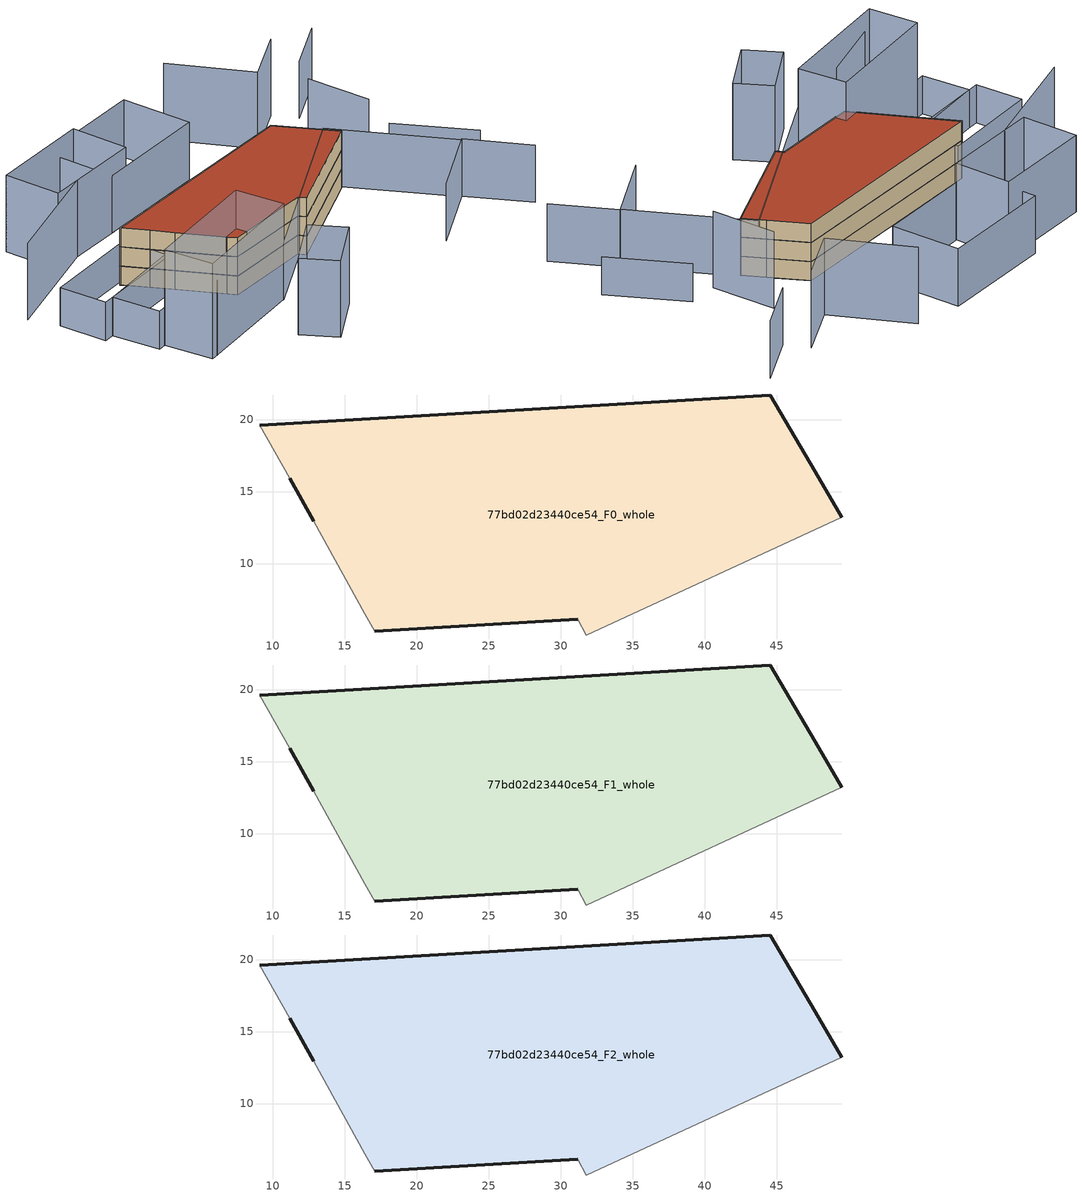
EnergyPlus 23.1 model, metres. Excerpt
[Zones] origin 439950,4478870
77bd02d23440ce54_F0_whole
 floor ground (EU_floor_Construction): 49.51,13.23 47.67,16.38 44.57,21.71 9.11,19.59 11.17,15.92 12.85,12.93 16.4,6.52 17.1,5.3 31.2,6.14 31.79,5.03 z0
 wall outside (EU_wall_Construction): 31.2,6.14 17.1,5.3 / 12.85,12.93 11.17,15.92 / 9.11,19.59 44.57,21.71 47.67,16.38 49.51,13.23 z0:3
 wall adiabatic (EU_wall_Construction): 17.1,5.3 16.4,6.52 12.85,12.93 / 11.17,15.92 9.11,19.59 / 49.51,13.23 31.79,5.03 31.2,6.14 z0:3
77bd02d23440ce54_F1_whole
 floor to 77bd02d23440ce54_F0_whole (EU_floor_Construction): 49.51,13.23 47.67,16.38 44.56,21.71 9.11,19.59 11.17,15.92 12.85,12.93 16.4,6.52 17.1,5.3 31.19,6.14 31.79,5.03 z3
 wall outside (EU_wall_Construction): 31.2,6.14 17.1,5.3 / 12.85,12.93 11.17,15.92 / 9.11,19.59 44.57,21.71 47.67,16.38 49.51,13.23 z3:6
 wall adiabatic (EU_wall_Construction): 17.1,5.3 16.4,6.52 12.85,12.93 / 11.17,15.92 9.11,19.59 / 49.51,13.23 31.79,5.03 31.2,6.14 z3:6
77bd02d23440ce54_F2_whole
 floor to 77bd02d23440ce54_F1_whole (EU_floor_Construction): 49.51,13.23 47.67,16.38 44.56,21.71 9.11,19.59 11.17,15.92 12.85,12.93 16.4,6.52 17.1,5.3 31.19,6.14 31.79,5.03 z6
 wall outside (EU_wall_Construction): 31.2,6.14 17.1,5.3 / 12.85,12.93 11.17,15.92 / 9.11,19.59 44.57,21.71 47.67,16.38 49.51,13.23 z6:9
 wall adiabatic (EU_wall_Construction): 17.1,5.3 16.4,6.52 12.85,12.93 / 11.17,15.92 9.11,19.59 / 49.51,13.23 31.79,5.03 31.2,6.14 z6:9
 roof outside (EU_roof_Construction): 44.57,21.71 47.67,16.38 49.51,13.23 31.79,5.03 31.2,6.14 17.1,5.3 16.4,6.52 12.85,12.93 11.17,15.92 9.11,19.59 z9
shading: 2.24,-3.19 12.48,0.18 / 54.55,12.48 53.77,22.61 / 59.09,33.56 50.8,29.12 / 50.8,29.12 44.63,40.66 / 11.61,29.15 -6.38,23.27 / 24.89,-8.1 16.83,-13.13 / 16.83,-13.13 13.73,-8.16 / 13.73,-8.16 21.79,-3.13 / 21.79,-3.13 24.89,-8.1 / 23.07,29.89 7.15,28.86 / 7.15,28.86 6.58,37.66 / 6.58,37.66 22.5,38.69 / 22.5,38.69 23.07,29.89 z0:12; 47,-7.31 58.05,-1.06 / 58.05,-1.06 63.07,-9.94 / 20.11,-0.38 48.44,15.63 / 48.44,15.63 57.92,-1.14 / 69.3,34.55 60.99,30.05 / 38.11,30.88 19.88,29.68 / 19.88,29.68 19.15,40.66 / 19.15,40.66 37.39,41.86 / 37.39,41.86 38.11,30.88 z0:9; 20.22,-0.35 1.05,-3.37 / 1.05,-3.37 -0.13,4.15 / -0.13,4.15 19.03,7.17 / 19.03,7.17 20.22,-0.35 z0:15; 65.7,1.85 59.39,12.83 / 16.4,6.52 -1.44,3.96 / -1.44,3.96 -2.52,11.45 / -2.52,11.45 15.33,14.01 / 15.33,14.01 16.4,6.52 / 11.47,12.8 -4.18,11.29 / -4.18,11.29 -4.9,18.75 / -4.9,18.75 10.75,20.27 / 10.75,20.27 11.47,12.8 z0:6
[Building]
EU S2 Campaign: North Axis=0; Terrain=City; Solar Distribution=FullExterior
[Site:Location]
Madrid: Latitude=40.5; Longitude=-3.5; Time Zone=1; Elevation=609
[SizingPeriod:WeatherFileDays]
AnnualSizingPeriod: Begin Month=1; Begin Day of Month=1; End Month=12; End Day of Month=31; Day of Week for Start Day=Monday; Use Weather File Daylight Saving Period=No; Use Weather File Rain and Snow Indicators=No
[MATERIAL]
EU_InternalMass_Material: Roughness=MediumRough; Thickness=0.1; Conductivity=1; Density=1800; Specific Heat=900; Thermal Absorptance=0.9; Solar Absorptance=0.7; Visible Absorptance=0.7
[MATERIAL:NOMASS] Roughness=MediumRough; Thermal Absorptance=0.9; Solar Absorptance=0.7; Visible Absorptance=0.7
Name | Thermal Resistance
EU_wall_NoMass | 0.419739
EU_roof_NoMass | 0.352165
EU_floor_NoMass | 0.608284
[CONSTRUCTION]
EU_wall_Construction: EU_wall_NoMass
EU_roof_Construction: EU_roof_NoMass
EU_floor_Construction: EU_floor_NoMass
EU_InternalMass_Construction: EU_InternalMass_Material
[ZONE] Type=1; Multiplier=1; Ceiling Height=autocalculate; Floor Area=autocalculate; Part of Total Floor Area=Yes
Name | Volume
77bd02d23440ce54_F0_whole | 1419.64
77bd02d23440ce54_F1_whole; 77bd02d23440ce54_F2_whole | 1419.65
[INTERNALMASS] Construction=EU_InternalMass_Construction; Surface Area=443.785
Name | Zone or ZoneList
77bd02d23440ce54_F0_whole_EU_InternalMass | 77bd02d23440ce54_F0_whole
77bd02d23440ce54_F1_whole_EU_InternalMass | 77bd02d23440ce54_F1_whole
77bd02d23440ce54_F2_whole_EU_InternalMass | 77bd02d23440ce54_F2_whole
[OTHEREQUIPMENT] Fuel Type=Electricity; Design Level Calculation Method=Watts/Area; Power per Zone Floor Area=1; Fraction Latent=0; Fraction Radiant=0; Fraction Lost=0; Carbon Dioxide Generation Rate=0; EndUse Subcategory=EU_Step8_InternalGains
Name | Zone or ZoneList or Space or SpaceList | Schedule
EU_Step8_InternalGain_77bd02d23440ce54_F0_whole_f000 | 77bd02d23440ce54_F0_whole | EU_Step8_GainSchedule_77bd02d23440ce54_F0_whole_f000
EU_Step8_InternalGain_77bd02d23440ce54_F1_whole_f000 | 77bd02d23440ce54_F1_whole | EU_Step8_GainSchedule_77bd02d23440ce54_F1_whole_f000
EU_Step8_InternalGain_77bd02d23440ce54_F2_whole_f000 | 77bd02d23440ce54_F2_whole | EU_Step8_GainSchedule_77bd02d23440ce54_F2_whole_f000
[ZONEVENTILATION:DESIGNFLOWRATE] Schedule=EU_AlwaysOn; Design Flow Rate Calculation Method=AirChanges/Hour; Air Changes per Hour=0.703302; Ventilation Type=Natural; Fan Pressure Rise=0; Fan Total Efficiency=1; Constant Term Coefficient=1; Temperature Term Coefficient=0; Velocity Term Coefficient=0; Velocity Squared Term Coefficient=0; Minimum Indoor Temperature=-100; Maximum Indoor Temperature=100; Delta Temperature=-100; Minimum Outdoor Temperature=-100; Maximum Outdoor Temperature=100; Maximum Wind Speed=40
Name | Zone or ZoneList or Space or SpaceList
EU_ConstantAir_77bd02d23440ce54_F0_whole | 77bd02d23440ce54_F0_whole
EU_ConstantAir_77bd02d23440ce54_F1_whole | 77bd02d23440ce54_F1_whole
EU_ConstantAir_77bd02d23440ce54_F2_whole | 77bd02d23440ce54_F2_whole
[HVACTEMPLATE:THERMOSTAT] Constant Heating Setpoint=20; Constant Cooling Setpoint=50
EU_HeatOnly_77bd02d23440ce54_F0_whole; EU_HeatOnly_77bd02d23440ce54_F1_whole; EU_HeatOnly_77bd02d23440ce54_F2_whole
[HVACTEMPLATE:ZONE:IDEALLOADSAIRSYSTEM] System Availability Schedule=EU_AlwaysOn; Maximum Heating Supply Air Temperature=50; Minimum Cooling Supply Air Temperature=13; Maximum Heating Supply Air Humidity Ratio=0.0156; Minimum Cooling Supply Air Humidity Ratio=0.0077; Heating Limit=NoLimit; Cooling Limit=NoLimit; Heating Availability Schedule=EU_AlwaysOn; Cooling Availability Schedule=EU_CoolingOff; Dehumidification Control Type=ConstantSensibleHeatRatio; Cooling Sensible Heat Ratio=0.7; Dehumidification Setpoint=60; Humidification Control Type=None; Humidification Setpoint=30; Outdoor Air Method=None; Outdoor Air Flow Rate per Person=0.00944; Outdoor Air Flow Rate per Zone Floor Area=0; Outdoor Air Flow Rate per Zone=0; Demand Controlled Ventilation Type=None; Outdoor Air Economizer Type=NoEconomizer; Heat Recovery Type=None; Sensible Heat Recovery Effectiveness=0.7; Latent Heat Recovery Effectiveness=0.65
Name | Template Thermostat
77bd02d23440ce54_F0_whole | EU_HeatOnly_77bd02d23440ce54_F0_whole
77bd02d23440ce54_F1_whole | EU_HeatOnly_77bd02d23440ce54_F1_whole
77bd02d23440ce54_F2_whole | EU_HeatOnly_77bd02d23440ce54_F2_whole
[SIZING:ZONE] Zone Cooling Design Supply Air Temperature Input Method=SupplyAirTemperature; Zone Cooling Design Supply Air Temperature=13; Zone Heating Design Supply Air Temperature Input Method=SupplyAirTemperature; Zone Heating Design Supply Air Temperature=50; Zone Cooling Design Supply Air Humidity Ratio=0.008; Zone Heating Design Supply Air Humidity Ratio=0.008; Cooling Design Air Flow Method=DesignDay; Cooling Design Air Flow Rate=0; Cooling Minimum Air Flow per Zone Floor Area=0.000762; Cooling Minimum Air Flow=0; Cooling Minimum Air Flow Fraction=0.2; Heating Design Air Flow Method=DesignDay; Heating Design Air Flow Rate=0; Heating Maximum Air Flow per Zone Floor Area=0.002032; Heating Maximum Air Flow=0.141576; Heating Maximum Air Flow Fraction=0.3; Account for Dedicated Outdoor Air System=No; Dedicated Outdoor Air System Control Strategy=NeutralSupplyAir; Dedicated Outdoor Air Low Setpoint Temperature for Design=autosize; Dedicated Outdoor Air High Setpoint Temperature for Design=autosize; Zone Load Sizing Method=Sensible Load Only No Latent Load; Zone Latent Cooling Design Supply Air Humidity Ratio Input Method=HumidityRatioDifference; Zone Cooling Design Supply Air Humidity Ratio Difference=0.005; Zone Latent Heating Design Supply Air Humidity Ratio Input Method=HumidityRatioDifference; Zone Humidification Design Supply Air Humidity Ratio Difference=0.005
77bd02d23440ce54_F0_whole; 77bd02d23440ce54_F1_whole; 77bd02d23440ce54_F2_whole
[SCHEDULE:CONSTANT]
Name | Hourly Value
EU_AlwaysOn | 1
EU_CoolingOff | 0
[SCHEDULE:FILE] Column Number=1; Rows to Skip at Top=0; Number of Hours of Data=8760; Column Separator=Comma; Interpolate to Timestep=No; Minutes per Item=60; Adjust Schedule for Daylight Savings=Yes
Name | File
EU_Step8_GainSchedule_77bd02d23440ce54_F0_whole_f000 | ../../schedules/77bd02d23440ce54/77bd02d23440ce54_F0_whole_f000_gain.csv
EU_Step8_GainSchedule_77bd02d23440ce54_F1_whole_f000 | ../../schedules/77bd02d23440ce54/77bd02d23440ce54_F1_whole_f000_gain.csv
EU_Step8_GainSchedule_77bd02d23440ce54_F2_whole_f000 | ../../schedules/77bd02d23440ce54/77bd02d23440ce54_F2_whole_f000_gain.csv
